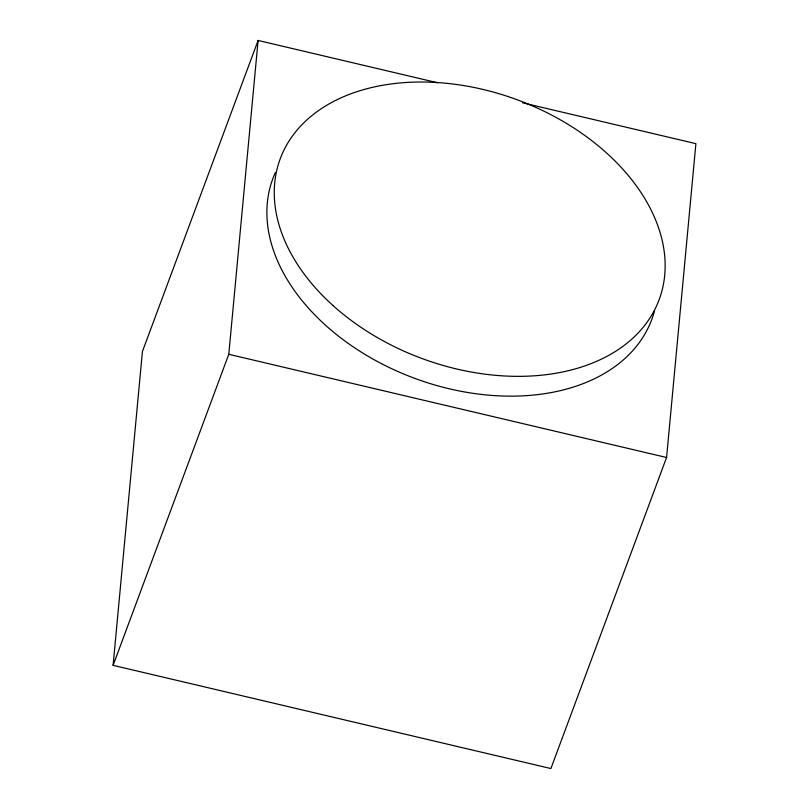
<?xml version="1.0" encoding="UTF-8"?>
<svg xmlns="http://www.w3.org/2000/svg" width="809" height="809" viewBox="0 0 809 809"><rect width="100%" height="100%" fill="white"/><g stroke="black" fill="none" stroke-linecap="round" stroke-linejoin="round"><path stroke-width="1.21" d="M522.503 102.783L695.892 143.658L666.576 457.5L550.899 768.55L113.108 665.342L142.424 351.5L258.101 40.45L437.649 82.781M113.108 665.342L228.785 354.291L258.101 40.45M228.785 354.291L666.576 457.5M654.592 310.585A202.129 137.854 20.4 0 1 416.291 378.925A202.129 137.854 20.4 0 1 275.303 172.63M333.005 305.529A202.129 137.854 20.4 0 0 659.032 299.967A202.129 137.854 20.4 0 0 417.06 82.053A202.129 137.854 20.4 0 0 333.005 305.529"/></g></svg>
